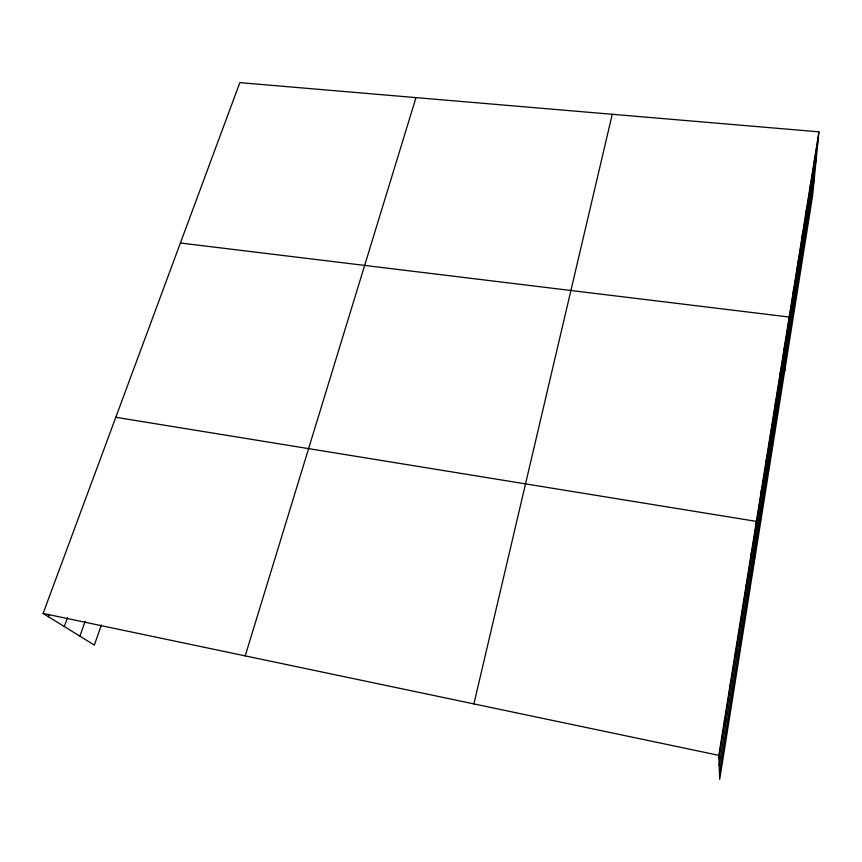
<?xml version="1.0" encoding="UTF-8"?>
<svg xmlns="http://www.w3.org/2000/svg" width="862" height="862" viewBox="0 0 862 862"><rect width="100%" height="100%" fill="white"/><g stroke="black" fill="none" stroke-linecap="round" stroke-linejoin="round"><path stroke-width="1.29" d="M730.082 688.199L730.092 685.118M735.501 654.409L735.555 651.058M740.814 621.286L740.911 617.677M746.018 588.8L746.169 584.953M751.136 556.949L751.319 552.865M754.207 562.617L756.373 521.391L115.799 417.294M761.06 495.047L761.329 490.521M765.887 464.974L766.189 460.243M770.617 435.45L770.951 430.526M775.261 406.476L775.638 401.358M779.83 378.03L780.229 372.729M784.301 350.101L784.743 344.628M784.668 371.22L789.172 317.033L180.395 243.009M793.159 294.912L793.654 289.115M797.522 267.662L798.05 261.703M801.822 240.907L802.371 234.787M806.035 214.627L806.616 208.356M810.172 188.8L810.786 182.399M814.245 163.435L814.881 156.906M818.9 131.843L812.532 196.094L719.705 779.356L718.811 755.338L818.9 131.843L239.83 82.644L43.1 613.442L94.335 645.078L101.393 625.015M718.908 757.86L818.243 138.502M719.188 765.337L816.271 158.36M719.458 772.632L814.331 177.928M473.895 703.909L612.257 114.29M245.196 655.874L415.99 97.611M79.886 636.156L85.133 621.48M64.294 626.523L67.473 617.785M48.434 616.729L49.328 614.283M43.1 613.442L718.811 755.338M724.511 719.867L724.554 722.679"/></g></svg>
